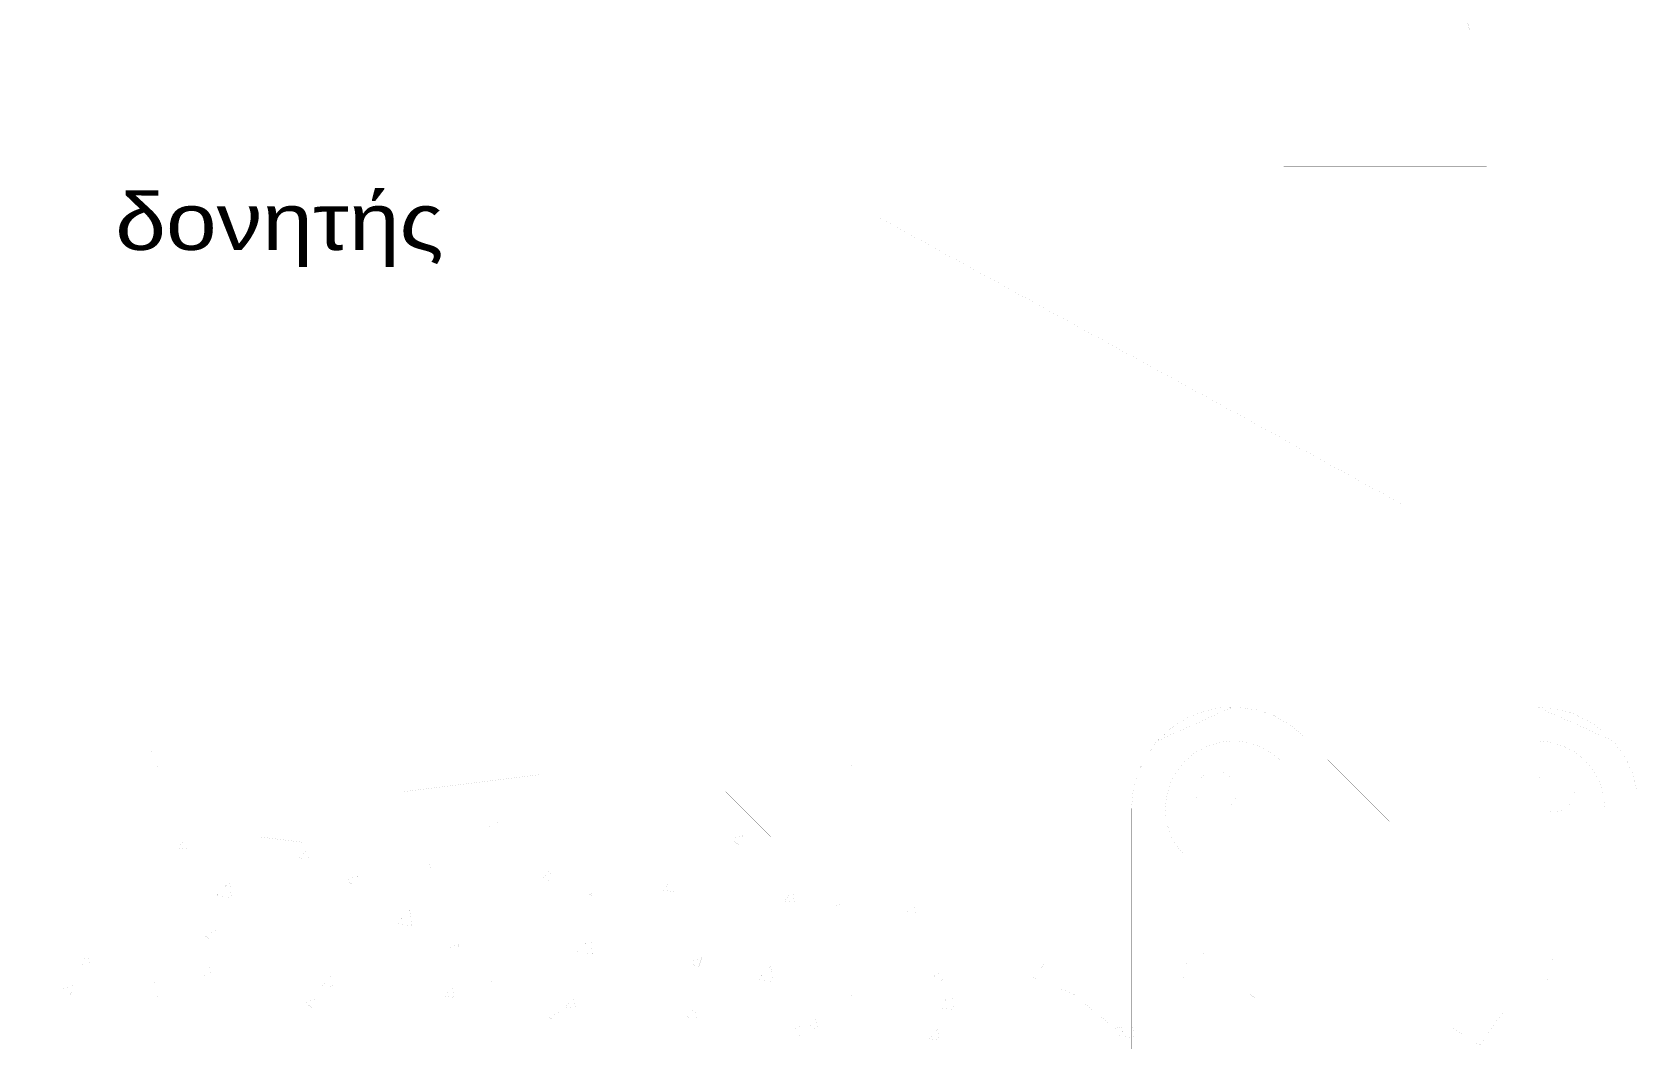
# Model space of a CAD drawing. Header units: millimetres. Extents: x -2171 to 1563, y -1758 to -1505.
# Drawn here: x 1364.482 to 1368.038, y -1612.817 to -1610.583 of the extents above; entities that cross this region are included whole.
import ezdxf

# ---------------------------------------------------------------- set-up
doc = ezdxf.new("R2010")
doc.units = ezdxf.units.MM
doc.linetypes.add('DOT', pattern=[0.025, 0, -0.025])
doc.layers.add('Tablet', color=150, linetype='Continuous', true_color=0x0180ff)
doc.styles.add('S2Arl419_b_1151_161', font='arial.ttf', dxfattribs={"width": 1.15091, "height": 0.041893})

msp = doc.modelspace()

# ---------------------------------------------------------------- linework, layer by layer
at = {"layer": 'Tablet', "color": 7, "const_width": 0.00006}
for points in [[(1367.2572, -1611.8935), (1367.2572, -1610.881), (1367.3322, -1610.881), (1367.3322, -1610.731), (1367.2947, -1610.731), (1367.2947, -1610.581), (1367.4072, -1610.131), (1367.4822, -1610.131), (1367.5572, -1610.131), (1367.6697, -1610.581), (1367.6697, -1610.731), (1367.6322, -1610.731), (1367.6322, -1610.881), (1367.7072, -1610.881), (1367.7072, -1611.8935)], [(1367.6322, -1610.731), (1367.3322, -1610.731), (1367.3322, -1610.581), (1367.4447, -1610.131)], [(1367.3455, -1610.881), (1367.3455, -1610.731)], [(1367.3697, -1610.881), (1367.3697, -1610.731)], [(1367.4043, -1610.881), (1367.4043, -1610.731)], [(1367.4608, -1610.881), (1367.4608, -1610.731)], [(1367.5947, -1610.881), (1367.5947, -1610.731)], [(1367.6178, -1610.881), (1367.6178, -1610.731)], [(1367.2849, -1612.081), (1367.2849, -1610.881)], [(1367.3322, -1610.881), (1367.3322, -1612.081)], [(1367.6322, -1610.881), (1367.3322, -1610.881)], [(1367.6642, -1610.881), (1367.6642, -1612.081)], [(1366.9947, -1615.231), (1366.9947, -1612.306), (1366.9976, -1612.2767), (1367.0061, -1612.2486), (1367.02, -1612.2227), (1367.0386, -1612.1999), (1367.0613, -1612.1813), (1367.0873, -1612.1674), (1367.1154, -1612.1589), (1367.1447, -1612.156), (1367.1739, -1612.1589), (1367.2021, -1612.1674), (1367.228, -1612.1813), (1367.2508, -1612.1999), (1367.7811, -1612.7303), (1367.8341, -1612.6772), (1367.3038, -1612.1469), (1367.2725, -1612.1208), (1367.237, -1612.1008), (1367.1985, -1612.0875), (1367.1583, -1612.0814), (1367.1176, -1612.0826), (1367.0777, -1612.0912), (1367.0401, -1612.1068), (1367.0059, -1612.1289), (1366.9763, -1612.1568), (1366.9521, -1612.1896), (1366.9343, -1612.2262), (1366.9234, -1612.2654), (1366.9197, -1612.306), (1366.9197, -1615.231)], [(1368.0413, -1612.2669), (1368.0311, -1612.229), (1368.0145, -1612.1935), (1367.992, -1612.1614), (1367.9643, -1612.1336), (1367.9322, -1612.1111), (1367.8966, -1612.0946), (1367.8588, -1612.0844), (1367.8197, -1612.081), (1367.1447, -1612.081)], [(1367.3129, -1612.156), (1367.8197, -1612.156), (1367.8489, -1612.1589), (1367.8771, -1612.1674), (1367.903, -1612.1813), (1367.9258, -1612.1999), (1367.9444, -1612.2227), (1367.9583, -1612.2486), (1367.9668, -1612.2767), (1367.9697, -1612.306), (1367.9697, -1615.231)], [(1367.3322, -1612.1753), (1367.3322, -1612.156)], [(1367.6642, -1612.156), (1367.6642, -1612.5073)], [(1367.2572, -1612.756), (1367.2572, -1612.7367), (1367.5159, -1612.9954), (1367.5689, -1612.9424), (1367.2572, -1612.6306), (1367.2572, -1612.2064), (1367.7072, -1612.6564), (1367.7072, -1612.756)], [(1367.2572, -1612.6306), (1367.2572, -1612.2064)], [(1367.2849, -1612.6584), (1367.2849, -1612.2341)], [(1367.3322, -1612.7056), (1367.3322, -1612.2814)], [(1367.6642, -1612.6134), (1367.6642, -1612.756)], [(1366.9197, -1612.756), (1364.4822, -1612.756)], [(1367.2765, -1612.756), (1366.9947, -1612.756)], [(1367.9697, -1612.756), (1367.3826, -1612.756)]]:
    msp.add_lwpolyline(points, dxfattribs=at)
at = {"layer": 'Tablet', "color": 86, "const_width": 0.000045}
msp.add_lwpolyline([(1367.5197, -1611.631), (1366.3572, -1610.9935), (1365.9447, -1610.9935)], dxfattribs=at)
at = {"layer": 'Tablet', "color": 86, "const_width": 0.00000375}
msp.add_lwpolyline([(1367.4634, -1611.631), (1367.4638, -1611.6273), (1367.4649, -1611.6238), (1367.4718, -1611.6154), (1367.475, -1611.6137), (1367.4785, -1611.6126), (1367.4822, -1611.6122), (1367.4858, -1611.6126), (1367.4894, -1611.6137), (1367.4978, -1611.6206), (1367.4995, -1611.6238), (1367.5006, -1611.6273), (1367.5009, -1611.631), (1367.5006, -1611.6346), (1367.4995, -1611.6382), (1367.4926, -1611.6466), (1367.4894, -1611.6483), (1367.4858, -1611.6494), (1367.4822, -1611.6497), (1367.4785, -1611.6494), (1367.475, -1611.6483), (1367.4666, -1611.6414), (1367.4649, -1611.6382), (1367.4638, -1611.6346), (1367.4634, -1611.631)], close=True, dxfattribs=at)
at = {"layer": 'Tablet', "color": 150, "linetype": 'DOT', "const_width": 0.000075}
msp.add_lwpolyline([(1364.4822, -1613.431), (1364.4822, -1611.6685)], dxfattribs=at)
at = {"layer": 'Tablet', "color": 1, "const_width": 0.00006}
msp.add_lwpolyline([(1370.4822, -1611.8935), (1367.7072, -1611.8935), (1367.7072, -1612.081), (1367.2572, -1612.081), (1367.2572, -1611.8935), (1364.4822, -1611.8935)], dxfattribs=at)
at = {"layer": 'Tablet', "color": 7}
for points, const_width in [([(1366.977, -1612.156), (1364.4822, -1612.156), (1364.4822, -1612.081), (1367.1447, -1612.081)], 0.00006), ([(1367.9874, -1612.156), (1370.4822, -1612.156), (1370.4822, -1612.081), (1367.8197, -1612.081)], 0.00006), ([(1367.3129, -1612.156), (1367.7072, -1612.156), (1367.7072, -1612.5503)], 0.00006), ([(1364.7193, -1612.2005), (1364.7198, -1612.1961), (1364.721, -1612.1918), (1364.7231, -1612.188), (1364.7259, -1612.1845), (1364.7293, -1612.1817), (1364.7332, -1612.1797), (1364.7374, -1612.1784), (1364.7418, -1612.178), (1364.7462, -1612.1784), (1364.7504, -1612.1797), (1364.7543, -1612.1817), (1364.7577, -1612.1845), (1364.7605, -1612.188), (1364.7626, -1612.1918), (1364.7639, -1612.1961), (1364.7643, -1612.2005), (1364.7639, -1612.2048), (1364.7626, -1612.2091), (1364.7605, -1612.213), (1364.7577, -1612.2164), (1364.7543, -1612.2192), (1364.7504, -1612.2212), (1364.7462, -1612.2225), (1364.7418, -1612.223), (1364.7374, -1612.2225), (1364.7332, -1612.2212), (1364.7293, -1612.2192), (1364.7259, -1612.2164), (1364.7231, -1612.213), (1364.721, -1612.2091), (1364.7198, -1612.2048), (1364.7193, -1612.2005)], 0.0000045), ([(1365.4693, -1612.2005), (1365.4698, -1612.1961), (1365.471, -1612.1918), (1365.4731, -1612.188), (1365.4759, -1612.1845), (1365.4793, -1612.1817), (1365.4832, -1612.1797), (1365.4874, -1612.1784), (1365.4918, -1612.178), (1365.4962, -1612.1784), (1365.5004, -1612.1797), (1365.5043, -1612.1817), (1365.5077, -1612.1845), (1365.5105, -1612.188), (1365.5126, -1612.1918), (1365.5139, -1612.1961), (1365.5143, -1612.2005), (1365.5139, -1612.2048), (1365.5126, -1612.2091), (1365.5105, -1612.213), (1365.5077, -1612.2164), (1365.5043, -1612.2192), (1365.5004, -1612.2212), (1365.4962, -1612.2225), (1365.4918, -1612.223), (1365.4874, -1612.2225), (1365.4832, -1612.2212), (1365.4793, -1612.2192), (1365.4759, -1612.2164), (1365.4731, -1612.213), (1365.471, -1612.2091), (1365.4698, -1612.2048), (1365.4693, -1612.2005)], 0.0000045), ([(1366.2568, -1612.2005), (1366.2573, -1612.1961), (1366.2585, -1612.1918), (1366.2606, -1612.188), (1366.2634, -1612.1845), (1366.2668, -1612.1817), (1366.2707, -1612.1797), (1366.2749, -1612.1784), (1366.2793, -1612.178), (1366.2837, -1612.1784), (1366.2879, -1612.1797), (1366.2918, -1612.1817), (1366.2952, -1612.1845), (1366.298, -1612.188), (1366.3001, -1612.1918), (1366.3014, -1612.1961), (1366.3018, -1612.2005), (1366.3014, -1612.2048), (1366.3001, -1612.2091), (1366.298, -1612.213), (1366.2952, -1612.2164), (1366.2918, -1612.2192), (1366.2879, -1612.2212), (1366.2837, -1612.2225), (1366.2793, -1612.223), (1366.2749, -1612.2225), (1366.2707, -1612.2212), (1366.2668, -1612.2192), (1366.2634, -1612.2164), (1366.2606, -1612.213), (1366.2585, -1612.2091), (1366.2573, -1612.2048), (1366.2568, -1612.2005)], 0.0000045), ([(1367.0622, -1612.2685), (1367.063, -1612.2597), (1367.0656, -1612.2513), (1367.0698, -1612.2435), (1367.0754, -1612.2367), (1367.0822, -1612.2311), (1367.09, -1612.2269), (1367.0984, -1612.2244), (1367.1072, -1612.2235), (1367.116, -1612.2244), (1367.1244, -1612.2269), (1367.1322, -1612.2311), (1367.139, -1612.2367), (1367.1446, -1612.2435), (1367.1488, -1612.2513), (1367.1513, -1612.2597), (1367.1522, -1612.2685), (1367.1513, -1612.2773), (1367.1488, -1612.2857), (1367.1446, -1612.2935), (1367.139, -1612.3003), (1367.1322, -1612.3059), (1367.1244, -1612.3101), (1367.116, -1612.3126), (1367.1072, -1612.3135), (1367.0984, -1612.3126), (1367.09, -1612.3101), (1367.0822, -1612.3059), (1367.0754, -1612.3003), (1367.0698, -1612.2935), (1367.0656, -1612.2857), (1367.063, -1612.2773), (1367.0622, -1612.2685)], 0.000009), ([(1367.8122, -1612.2685), (1367.813, -1612.2597), (1367.8156, -1612.2513), (1367.8198, -1612.2435), (1367.8254, -1612.2367), (1367.8322, -1612.2311), (1367.84, -1612.2269), (1367.8484, -1612.2244), (1367.8572, -1612.2235), (1367.866, -1612.2244), (1367.8744, -1612.2269), (1367.8822, -1612.2311), (1367.889, -1612.2367), (1367.8946, -1612.2435), (1367.8988, -1612.2513), (1367.9013, -1612.2597), (1367.9022, -1612.2685), (1367.9013, -1612.2773), (1367.8988, -1612.2857), (1367.8946, -1612.2935), (1367.889, -1612.3003), (1367.8822, -1612.3059), (1367.8744, -1612.3101), (1367.866, -1612.3126), (1367.8572, -1612.3135), (1367.8484, -1612.3126), (1367.84, -1612.3101), (1367.8322, -1612.3059), (1367.8254, -1612.3003), (1367.8198, -1612.2935), (1367.8156, -1612.2857), (1367.813, -1612.2773), (1367.8122, -1612.2685)], 0.000009), ([(1366.9947, -1612.4742), (1367.5159, -1612.9954), (1367.5689, -1612.9424), (1367.0386, -1612.4121), (1367.0233, -1612.3942), (1367.011, -1612.3741), (1367.002, -1612.3523), (1366.9965, -1612.3295), (1366.9947, -1612.306), (1366.9947, -1612.4742)], 0.00006), ([(1367.0349, -1612.6726), (1367.0358, -1612.6638), (1367.0384, -1612.6554), (1367.0425, -1612.6476), (1367.0481, -1612.6408), (1367.0549, -1612.6352), (1367.0627, -1612.631), (1367.0711, -1612.6285), (1367.0799, -1612.6276), (1367.0887, -1612.6285), (1367.0971, -1612.631), (1367.1049, -1612.6352), (1367.1117, -1612.6408), (1367.1173, -1612.6476), (1367.1215, -1612.6554), (1367.1241, -1612.6638), (1367.1249, -1612.6726), (1367.1241, -1612.6814), (1367.1215, -1612.6898), (1367.1173, -1612.6976), (1367.1117, -1612.7044), (1367.1049, -1612.71), (1367.0971, -1612.7142), (1367.0887, -1612.7167), (1367.0799, -1612.7176), (1367.0711, -1612.7167), (1367.0627, -1612.7142), (1367.0549, -1612.71), (1367.0481, -1612.7044), (1367.0425, -1612.6976), (1367.0384, -1612.6898), (1367.0358, -1612.6814), (1367.0349, -1612.6726)], 0.000009), ([(1367.8394, -1612.6726), (1367.8403, -1612.6638), (1367.8429, -1612.6554), (1367.847, -1612.6476), (1367.8526, -1612.6408), (1367.8594, -1612.6352), (1367.8672, -1612.631), (1367.8757, -1612.6285), (1367.8844, -1612.6276), (1367.8932, -1612.6285), (1367.9017, -1612.631), (1367.9094, -1612.6352), (1367.9163, -1612.6408), (1367.9219, -1612.6476), (1367.926, -1612.6554), (1367.9286, -1612.6638), (1367.9294, -1612.6726), (1367.9286, -1612.6814), (1367.926, -1612.6898), (1367.9219, -1612.6976), (1367.9163, -1612.7044), (1367.9094, -1612.71), (1367.9017, -1612.7142), (1367.8932, -1612.7167), (1367.8844, -1612.7176), (1367.8757, -1612.7167), (1367.8672, -1612.7142), (1367.8594, -1612.71), (1367.8526, -1612.7044), (1367.847, -1612.6976), (1367.8429, -1612.6898), (1367.8403, -1612.6814), (1367.8394, -1612.6726)], 0.000009), ([(1364.7193, -1612.7115), (1364.7198, -1612.7159), (1364.721, -1612.7201), (1364.7231, -1612.724), (1364.7259, -1612.7274), (1364.7293, -1612.7302), (1364.7332, -1612.7323), (1364.7374, -1612.7336), (1364.7418, -1612.734), (1364.7462, -1612.7336), (1364.7504, -1612.7323), (1364.7543, -1612.7302), (1364.7577, -1612.7274), (1364.7605, -1612.724), (1364.7626, -1612.7201), (1364.7639, -1612.7159), (1364.7643, -1612.7115), (1364.7639, -1612.7071), (1364.7626, -1612.7029), (1364.7605, -1612.699), (1364.7577, -1612.6956), (1364.7543, -1612.6928), (1364.7504, -1612.6907), (1364.7462, -1612.6895), (1364.7418, -1612.689), (1364.7374, -1612.6895), (1364.7332, -1612.6907), (1364.7293, -1612.6928), (1364.7259, -1612.6956), (1364.7231, -1612.699), (1364.721, -1612.7029), (1364.7198, -1612.7071), (1364.7193, -1612.7115)], 0.0000045), ([(1365.4693, -1612.7115), (1365.4698, -1612.7159), (1365.471, -1612.7201), (1365.4731, -1612.724), (1365.4759, -1612.7274), (1365.4793, -1612.7302), (1365.4832, -1612.7323), (1365.4874, -1612.7336), (1365.4918, -1612.734), (1365.4962, -1612.7336), (1365.5004, -1612.7323), (1365.5043, -1612.7302), (1365.5077, -1612.7274), (1365.5105, -1612.724), (1365.5126, -1612.7201), (1365.5139, -1612.7159), (1365.5143, -1612.7115), (1365.5139, -1612.7071), (1365.5126, -1612.7029), (1365.5105, -1612.699), (1365.5077, -1612.6956), (1365.5043, -1612.6928), (1365.5004, -1612.6907), (1365.4962, -1612.6895), (1365.4918, -1612.689), (1365.4874, -1612.6895), (1365.4832, -1612.6907), (1365.4793, -1612.6928), (1365.4759, -1612.6956), (1365.4731, -1612.699), (1365.471, -1612.7029), (1365.4698, -1612.7071), (1365.4693, -1612.7115)], 0.0000045), ([(1366.2568, -1612.7115), (1366.2573, -1612.7159), (1366.2585, -1612.7201), (1366.2606, -1612.724), (1366.2634, -1612.7274), (1366.2668, -1612.7302), (1366.2707, -1612.7323), (1366.2749, -1612.7336), (1366.2793, -1612.734), (1366.2837, -1612.7336), (1366.2879, -1612.7323), (1366.2918, -1612.7302), (1366.2952, -1612.7274), (1366.298, -1612.724), (1366.3001, -1612.7201), (1366.3014, -1612.7159), (1366.3018, -1612.7115), (1366.3014, -1612.7071), (1366.3001, -1612.7029), (1366.298, -1612.699), (1366.2952, -1612.6956), (1366.2918, -1612.6928), (1366.2879, -1612.6907), (1366.2837, -1612.6895), (1366.2793, -1612.689), (1366.2749, -1612.6895), (1366.2707, -1612.6907), (1366.2668, -1612.6928), (1366.2634, -1612.6956), (1366.2606, -1612.699), (1366.2585, -1612.7029), (1366.2573, -1612.7071), (1366.2568, -1612.7115)], 0.0000045)]:
    msp.add_lwpolyline(points, close=True, dxfattribs=dict(at, const_width=const_width))
at = {"layer": 'Tablet', "color": 8, "const_width": 0.000045}
for points in [[(1368.1947, -1612.681), (1368.0072, -1612.7185), (1367.7822, -1612.7935), (1367.7444, -1612.756), (1367.6923, -1612.831), (1367.6322, -1612.7935), (1367.4072, -1612.8685), (1367.1822, -1612.7185), (1367.1072, -1612.756), (1366.8827, -1612.7935), (1366.7924, -1612.7185), (1366.7024, -1612.681), (1366.7322, -1612.6435), (1366.5072, -1612.5685), (1366.3947, -1612.456), (1366.3197, -1612.381), (1366.1322, -1612.381), (1366.0197, -1612.2685), (1365.7197, -1612.2685), (1365.6072, -1612.231), (1365.3072, -1612.2685), (1365.2697, -1612.2685), (1365.1947, -1612.3435), (1365.0822, -1612.381), (1364.7822, -1612.3435), (1364.7072, -1612.456), (1364.6322, -1612.4935), (1364.4822, -1612.456), (1364.4822, -1613.0185)], [(1365.5197, -1612.3345), (1365.4935, -1612.3446)], [(1365.5197, -1612.3345), (1365.5121, -1612.3572)], [(1364.8234, -1612.3723), (1364.8053, -1612.3938)], [(1364.8234, -1612.3722), (1364.8277, -1612.3958)], [(1365.5121, -1612.3572), (1365.4935, -1612.3446)], [(1366.0587, -1612.3646), (1366.0324, -1612.3747)], [(1366.051, -1612.3872), (1366.0324, -1612.3747)], [(1366.0587, -1612.3646), (1366.051, -1612.3872)], [(1364.8277, -1612.3958), (1364.8053, -1612.3938)], [(1365.0924, -1612.3958), (1365.0743, -1612.4173)], [(1365.0924, -1612.3958), (1365.0967, -1612.4193)], [(1365.0967, -1612.4193), (1365.0743, -1612.4173)], [(1365.3613, -1612.4193), (1365.3433, -1612.4409)], [(1365.3657, -1612.4428), (1365.3433, -1612.4409)], [(1365.3614, -1612.4193), (1365.3657, -1612.4428)], [(1365.6303, -1612.4429), (1365.6122, -1612.4644)], [(1365.6303, -1612.4428), (1365.6347, -1612.4664)], [(1364.9201, -1612.4689), (1364.8909, -1612.4993)], [(1364.9201, -1612.4689), (1364.9242, -1612.5045)], [(1365.2046, -1612.4555), (1365.1784, -1612.4656)], [(1365.197, -1612.4782), (1365.1784, -1612.4656)], [(1365.2046, -1612.4555), (1365.197, -1612.4781)], [(1365.6347, -1612.4664), (1365.6122, -1612.4644)], [(1365.8993, -1612.4664), (1365.8812, -1612.4879)], [(1365.8993, -1612.4664), (1365.9036, -1612.4899)], [(1364.9242, -1612.5045), (1364.8909, -1612.4993)], [(1365.7436, -1612.4855), (1365.7173, -1612.4956)], [(1365.736, -1612.5082), (1365.7173, -1612.4956)], [(1365.7436, -1612.4855), (1365.736, -1612.5082)], [(1365.9036, -1612.4899), (1365.8812, -1612.4879)], [(1366.1683, -1612.4899), (1366.1502, -1612.5115)], [(1366.1726, -1612.5134), (1366.1502, -1612.5115)], [(1366.1683, -1612.4899), (1366.1726, -1612.5134)], [(1366.2825, -1612.5156), (1366.2562, -1612.5256)], [(1366.2825, -1612.5156), (1366.2749, -1612.5382)], [(1366.4372, -1612.5134), (1366.4192, -1612.535)], [(1366.4372, -1612.5134), (1366.4416, -1612.5369)], [(1365.3203, -1612.5309), (1365.2911, -1612.5614)], [(1365.3203, -1612.5309), (1365.3244, -1612.5665)], [(1366.2749, -1612.5382), (1366.2562, -1612.5256)], [(1366.4416, -1612.537), (1366.4192, -1612.535)], [(1364.8896, -1612.5764), (1364.8633, -1612.5865)], [(1364.882, -1612.5991), (1364.8633, -1612.5865)], [(1364.8896, -1612.5764), (1364.882, -1612.5991)], [(1365.3244, -1612.5665), (1365.2911, -1612.5614)], [(1365.4285, -1612.6065), (1365.4022, -1612.6166)], [(1365.4209, -1612.6291), (1365.4022, -1612.6166)], [(1365.4285, -1612.6065), (1365.4209, -1612.6291)], [(1365.7205, -1612.593), (1365.6913, -1612.6234)], [(1365.7247, -1612.6286), (1365.6913, -1612.6234)], [(1365.7205, -1612.593), (1365.7247, -1612.6286)], [(1364.6065, -1612.6308), (1364.5884, -1612.6523)], [(1364.6108, -1612.6543), (1364.5884, -1612.6523)], [(1364.6065, -1612.6308), (1364.6108, -1612.6543)], [(1364.8754, -1612.6543), (1364.8574, -1612.6759)], [(1364.8754, -1612.6543), (1364.8798, -1612.6778)], [(1365.9674, -1612.6365), (1365.9412, -1612.6466)], [(1365.9598, -1612.6592), (1365.9412, -1612.6466)], [(1365.9674, -1612.6365), (1365.9598, -1612.6592)], [(1366.1207, -1612.6551), (1366.0915, -1612.6855)], [(1366.1207, -1612.6551), (1366.1249, -1612.6907)], [(1364.8798, -1612.6778), (1364.8574, -1612.6759)], [(1365.1444, -1612.6779), (1365.1263, -1612.6994)], [(1365.1444, -1612.6779), (1365.1487, -1612.7014)], [(1366.1249, -1612.6907), (1366.0915, -1612.6855)], [(1366.5063, -1612.6665), (1366.4801, -1612.6766)], [(1366.4987, -1612.6892), (1366.4801, -1612.6766)], [(1366.5063, -1612.6665), (1366.4987, -1612.6892)], [(1364.5745, -1612.6974), (1364.5482, -1612.7075)], [(1364.5669, -1612.72), (1364.5482, -1612.7075)], [(1364.5745, -1612.6974), (1364.5669, -1612.72)], [(1365.1134, -1612.7274), (1365.0871, -1612.7375)], [(1365.1134, -1612.7274), (1365.1058, -1612.7501)], [(1365.1487, -1612.7014), (1365.1263, -1612.6994)], [(1365.4134, -1612.7014), (1365.3953, -1612.7229)], [(1365.4177, -1612.7249), (1365.3953, -1612.7229)], [(1365.4134, -1612.7014), (1365.4177, -1612.7249)], [(1365.6824, -1612.7249), (1365.6643, -1612.7465)], [(1365.6824, -1612.7249), (1365.6867, -1612.7484)], [(1366.5209, -1612.7171), (1366.4917, -1612.7476)], [(1366.5209, -1612.7171), (1366.5251, -1612.7527)], [(1365.1058, -1612.7501), (1365.0871, -1612.7375)], [(1365.6523, -1612.7575), (1365.6261, -1612.7675)], [(1365.6447, -1612.7801), (1365.6261, -1612.7675)], [(1365.6523, -1612.7574), (1365.6447, -1612.7801)], [(1365.6867, -1612.7484), (1365.6643, -1612.7465)], [(1365.9513, -1612.7485), (1365.9332, -1612.77)], [(1365.9513, -1612.7485), (1365.9557, -1612.772)], [(1366.5251, -1612.7528), (1366.4917, -1612.7476)], [(1365.9557, -1612.772), (1365.9332, -1612.77)], [(1366.1912, -1612.7875), (1366.165, -1612.7976)], [(1366.1836, -1612.8101), (1366.165, -1612.7976)], [(1366.1912, -1612.7875), (1366.1836, -1612.8101)], [(1366.2203, -1612.772), (1366.2022, -1612.7935)], [(1366.2246, -1612.7955), (1366.2022, -1612.7935)], [(1366.2203, -1612.772), (1366.2246, -1612.7955)], [(1366.4893, -1612.7955), (1366.4712, -1612.8171)], [(1366.4893, -1612.7955), (1366.4936, -1612.819)], [(1366.9122, -1612.7886), (1366.892, -1612.8096)], [(1366.9221, -1612.7869), (1366.9253, -1612.8148)], [(1366.4936, -1612.819), (1366.4712, -1612.8171)], [(1366.9253, -1612.8148), (1366.892, -1612.8096)]]:
    msp.add_lwpolyline(points, dxfattribs=at)

# ---------------------------------------------------------------- texts
at = {"color": 86, "style": 'S2Arl419_b_1151_161', "width": 1.15091}
msp.add_text('δονητής', height=0.12568, dxfattribs=at).set_placement((1364.6666, -1611.0668))

doc.saveas('drawing.dxf')
